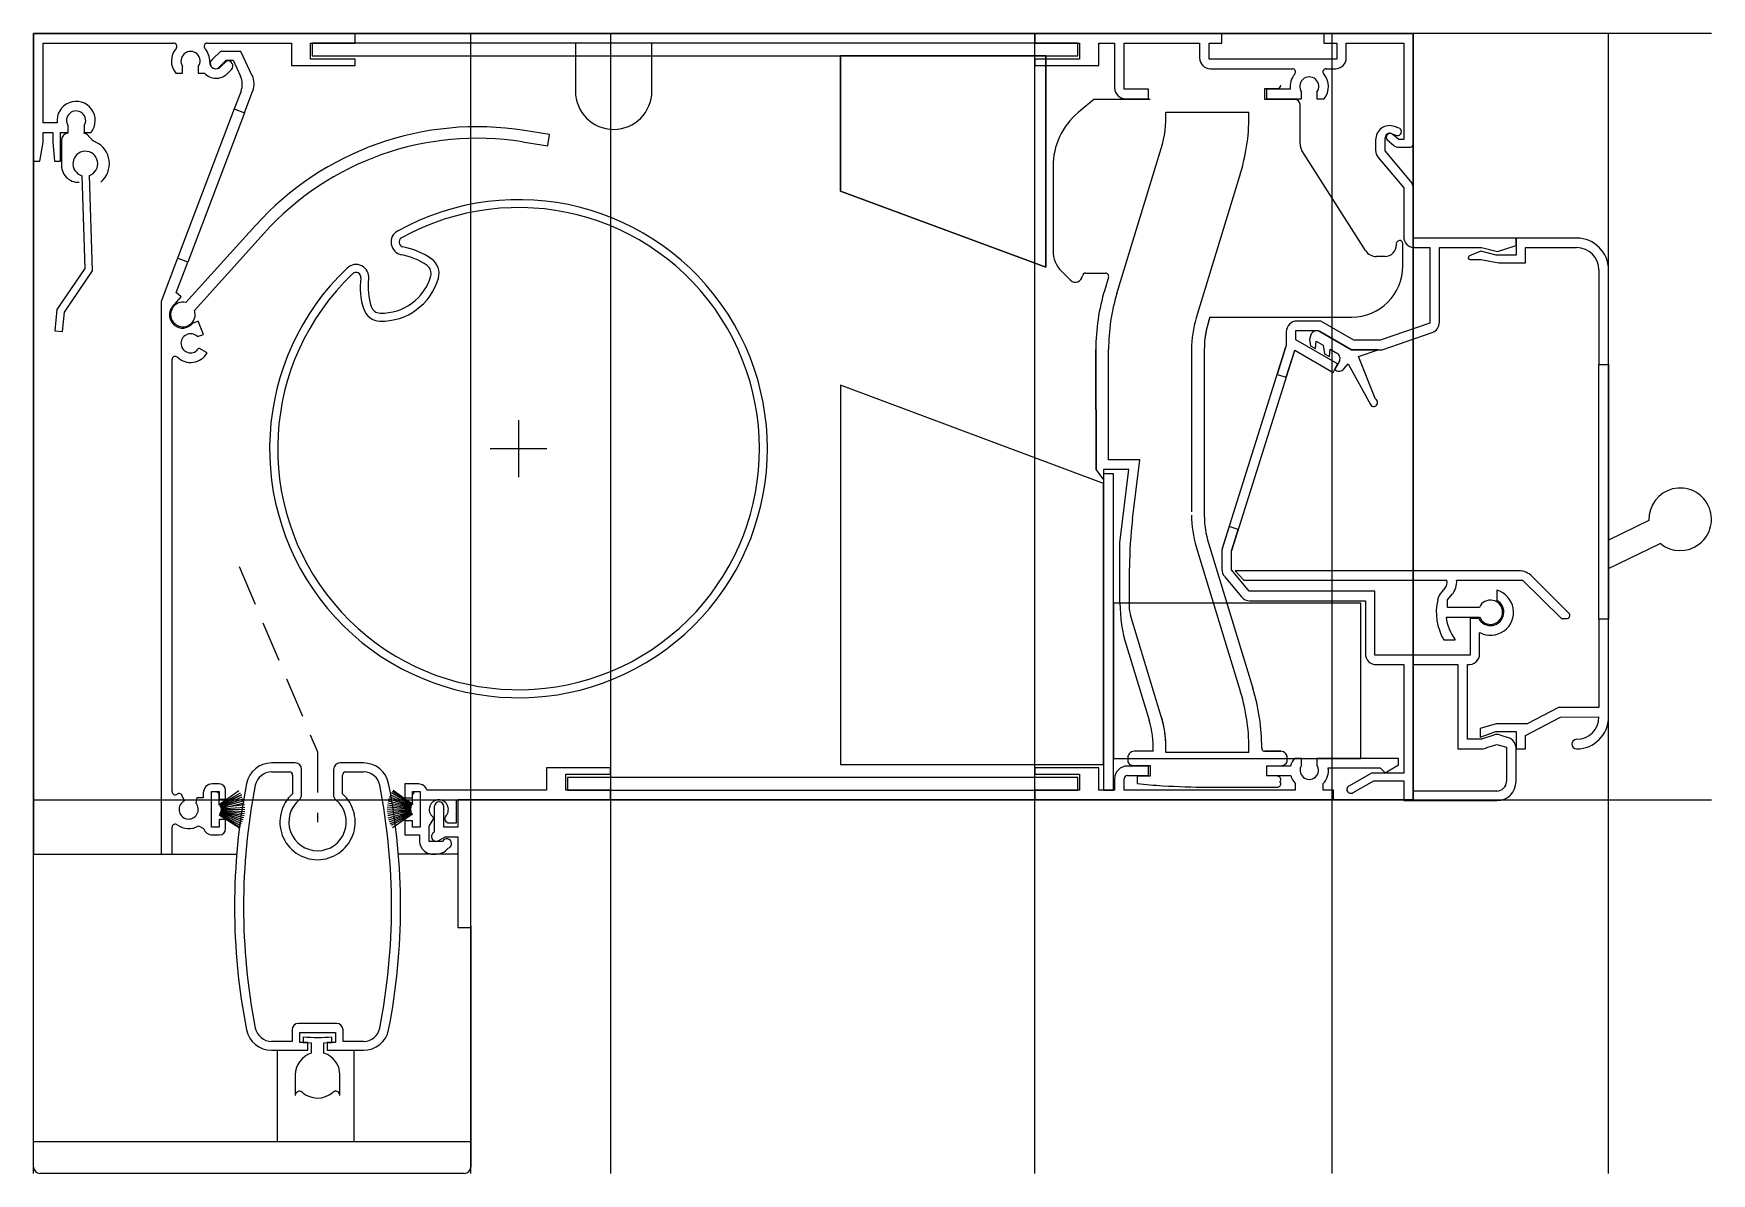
# Model space of a CAD drawing. Extents: x -68 to 194, y -58 to 120.
import ezdxf

# ---------------------------------------------------------------- set-up
doc = ezdxf.new("R2010")
doc.units = 0
doc.linetypes.add('HIDDEN', pattern=[9.525, 6.35, -3.175])
doc.layers.get('0').update_dxf_attribs({"linetype": 'CONTINUOUS'})

msp = doc.modelspace()

# ---------------------------------------------------------------- linework, layer by layer
at = {"linetype": 'CONTINUOUS'}
for p, q in [((-68.5, -58.5), (-68.5, 120)), ((194.42, 120), (-68.5, 120)), ((-18.1, 120), (-68.5, 120)), ((-68.5, 120), (-68.5, 100)), ((-68.5, -8.5), (-68.5, 120)), ((-68.5, 120), (147.7, 120)), ((147.7, 120), (-68.5, 120)), ((-68.5, 120), (-68.5, -8.5)), ((-67, 106), (-67, 118.5)), ((-67, 118.5), (-46.54, 118.5)), ((-41.26, 118.5), (-28.1, 118.5)), ((-28.1, 118.5), (-28.1, 115)), ((-25.1, 116), (-25.1, 118.5)), ((-25.1, 118.5), (-18.1, 118.5)), ((-24.85, 118.5), (-24.85, 116.5)), ((95.15, 118.5), (-24.85, 118.5)), ((-18.1, 118.5), (-18.1, 120)), ((0, -58.5), (0, 120)), ((16.4, 118.5), (16.4, 111)), ((21.9, 120), (21.9, -58.5)), ((28.4, 111), (28.4, 118.5)), ((88.4, -58.5), (88.4, 120)), ((117.7, 120), (88.4, 120)), ((88.4, 120), (88.4, 118.5)), ((88.4, 118.5), (95.4, 118.5)), ((95.15, 116.5), (95.15, 118.5)), ((95.4, 118.5), (95.4, 116)), ((98.4, 115), (98.4, 118.5)), ((98.4, 118.5), (100.9, 118.5)), ((100.9, 118.5), (100.9, 111.5)), ((102.4, 111.3), (102.4, 118.5)), ((102.4, 118.5), (114.2, 118.5)), ((114.2, 118.5), (114.2, 116.2)), ((115.7, 116), (115.7, 118.5)), ((115.7, 118.5), (117.7, 118.5)), ((117.7, 118.5), (117.7, 120)), ((147.7, 120), (133.7, 120)), ((133.7, 120), (133.7, 118.5)), ((133.7, 118.5), (135.7, 118.5)), ((135, -58.5), (135, 120)), ((135.7, 118.5), (135.7, 116)), ((137.2, 116.2), (137.2, 118.5)), ((137.2, 118.5), (146.2, 118.5)), ((146.2, 118.5), (146.2, 103.4)), ((147.7, 102.7), (147.7, 120)), ((147.7, 120), (147.7, 0)), ((147.7, 0), (147.7, 120)), ((178.3, -58.5), (178.3, 120)), ((-39.23, 117.2), (-40.47, 115.97)), ((-39.33, 114.83), (-38.32, 115.85)), ((-36, 117.2), (-39.23, 117.2)), ((-38.29, 115.7), (-39.19, 114.79)), ((-38.32, 115.85), (-37.24, 115.85)), ((-37.24, 115.85), (-36.07, 113.33)), ((-34.22, 113.39), (-36, 117.2)), ((-18.1, 116), (-25.1, 116)), ((-24.85, 116.5), (95.15, 116.5)), ((-18.1, 115), (-18.1, 116)), ((90.14, 116.5), (57.95, 116.5)), ((57.95, 116.5), (57.95, 95.33)), ((57.95, 95.33), (57.95, 116.5)), ((57.95, 116.5), (79.32, 116.5)), ((79.32, 116.5), (90.14, 116.5)), ((95.4, 116), (88.4, 116)), ((88.4, 116), (88.4, 115)), ((90.14, 83.4), (90.14, 116.5)), ((90.14, 116.5), (90.14, 83.4)), ((135.7, 116), (115.7, 116)), ((-46.22, 113.8), (-45.14, 113.8)), ((-45.14, 113.8), (-45.14, 114.86)), ((-42.69, 114.82), (-42.69, 113.8)), ((-42.69, 113.8), (-41.73, 113.8)), ((-38.13, 113.73), (-37.5, 114.36)), ((-28.1, 115), (-18.1, 115)), ((88.4, 115), (98.4, 115)), ((115.9, 114.5), (128.76, 114.5)), ((134.04, 114.5), (135.5, 114.5)), ((-35.98, 110.99), (-37.05, 108.19)), ((-35.46, 107.59), (-34.14, 111.06)), ((106.2, 111.3), (102.4, 111.3)), ((106.2, 109.8), (106.2, 111.3)), ((124.45, 109.7), (124.45, 111.4)), ((124.45, 111.4), (126.45, 111.4)), ((128.43, 111.3), (124.7, 111.3)), ((124.7, 111.3), (124.7, 109.8)), ((130.19, 109.8), (130.19, 110.82)), ((132.61, 110.82), (132.61, 109.8)), ((-37.05, 108.19), (-45.92, 84.82)), ((-37.05, 108.19), (-35.46, 107.59)), ((97.65, 109.7), (95.18, 107.62)), ((106.45, 109.7), (97.65, 109.7)), ((102.6, 109.8), (106.2, 109.8)), ((129.15, 109.7), (124.45, 109.7)), ((124.7, 109.8), (130.19, 109.8)), ((129.95, 102.75), (129.95, 108.9)), ((132.61, 109.8), (133.72, 109.8)), ((-64.8, 106), (-67, 106)), ((-63.06, 104.49), (-63.06, 105.53)), ((-60.57, 105.57), (-60.57, 104.49)), ((-35.46, 107.59), (-44.34, 84.22)), ((108.93, 107.7), (121.94, 107.7)), ((145.51, 105.17), (144.75, 105.45)), ((-67.5, 100), (-67, 103)), ((-67, 103), (-67, 104.5)), ((-67, 104.5), (-65.5, 104.5)), ((-65.5, 104.5), (-65.5, 103)), ((-65.5, 103), (-65.2, 100)), ((-64.3, 100), (-64.3, 104.49)), ((-64.3, 104.49), (-63.06, 104.49)), ((-64.12, 103.39), (-64.12, 99.62)), ((-60.57, 104.49), (-59.5, 104.49)), ((8.13, 103.04), (12.08, 102.41)), ((12.36, 104.19), (8.41, 104.82)), ((12.08, 102.41), (12.36, 104.19)), ((141.8, 103.38), (141.8, 101.7)), ((143.3, 101.63), (143.3, 103.7)), ((143.61, 103.34), (144.58, 102.53)), ((144.24, 104.36), (145.09, 104.05)), ((145.41, 103.4), (144.39, 104.26)), ((146.2, 103.4), (145.41, 103.4)), ((-68.5, 100), (-67.5, 100)), ((-65.2, 100), (-64.3, 100)), ((101.26, 79.29), (108.21, 102.01)), ((101.26, 79.29), (108.21, 102.01)), ((140.23, 86.02), (130.26, 101.67)), ((142.2, 100.61), (146.2, 95.84)), ((147.3, 96.86), (143.3, 101.63)), ((145.48, 102.2), (147.2, 102.2)), ((-60.92, 97.75), (-60.47, 83.21)), ((-59.26, 82.86), (-59.72, 97.79)), ((91.25, 99.2), (91.25, 85.96)), ((120.64, 98.21), (113.69, 75.49)), ((57.95, 95.33), (90.14, 83.4)), ((90.14, 83.4), (57.95, 95.33)), ((146.2, 95.84), (146.2, 88.18)), ((147.7, 87.98), (147.7, 95.76)), ((-33.71, 89.96), (-44.63, 77.87)), ((-43.29, 76.66), (-32.37, 88.76)), ((146.05, 83.6), (146.05, 86.98)), ((163.8, 87.98), (147.7, 87.98)), ((160.87, 85.85), (163.8, 86.83)), ((163.8, 86.83), (163.8, 87.98)), ((163.8, 87.98), (163.8, 85.28)), ((173.3, 87.98), (163.8, 87.98)), ((-45.92, 84.82), (-48.5, 78.04)), ((-46.15, 79.44), (-44.34, 84.22)), ((-44.34, 84.22), (-45.92, 84.82)), ((143.25, 85.1), (141.92, 85.1)), ((147.9, 86.48), (150.3, 86.48)), ((150.3, 86.48), (150.3, 74.65)), ((151.8, 74.79), (151.8, 86.48)), ((151.8, 86.48), (158.39, 86.48)), ((158.29, 85.91), (156.49, 85.17)), ((156.6, 84.6), (158.29, 84.6)), ((160.71, 85.28), (158.29, 85.91)), ((158.29, 84.6), (161.09, 84.08)), ((158.39, 86.48), (160.87, 85.85)), ((163.8, 85.28), (160.71, 85.28)), ((165.3, 84.08), (165.3, 86.48)), ((165.3, 86.48), (173.3, 86.48)), ((-60.47, 83.21), (-64.84, 76.79)), ((-63.67, 76.38), (-59.26, 82.86)), ((92.57, 82.78), (93.98, 81.37)), ((96.35, 82.5), (99.47, 82.5)), ((96.35, 82.5), (99.47, 82.5)), ((99.95, 81.85), (99.35, 79.87)), ((99.95, 81.85), (99.35, 79.87)), ((161.09, 84.08), (165.3, 84.08)), ((176.8, 82.98), (176.8, 68.19)), ((178.3, 68.19), (178.3, 82.98)), ((-45.39, 78.79), (-46.15, 79.44)), ((-64.84, 76.79), (-65.15, 73.45)), ((-63.95, 73.34), (-63.67, 76.38)), ((-48.5, 78.04), (-48.5, -8.5)), ((-46.75, 77.22), (-45.39, 78.79)), ((-42.72, 74.97), (-43.58, 74.62)), ((-41.88, 72.87), (-42.72, 74.97)), ((115.83, 75.6), (138.05, 75.6)), ((133.2, 74.98), (129.5, 74.98)), ((138.4, 71.98), (133.2, 74.98)), ((150.3, 74.65), (142.51, 71.98)), ((-65.15, 73.45), (-63.95, 73.34)), ((-42.83, 72.55), (-41.88, 72.87)), ((127.8, 71.17), (126.37, 66.63)), ((127.8, 73.28), (127.8, 71.17)), ((129.3, 72.04), (129.3, 73.48)), ((129.3, 73.48), (132.8, 73.48)), ((135.83, 68.27), (129.3, 72.04)), ((131.69, 72.97), (131.44, 72.1)), ((131.44, 72.1), (131.6, 71.12)), ((131.6, 71.12), (132.36, 70.68)), ((132.36, 70.68), (132.46, 71.83)), ((132.46, 71.83), (133.58, 71.18)), ((132.8, 73.48), (138, 70.48)), ((138, 70.48), (133.05, 73.34)), ((133.58, 71.18), (133.8, 69.85)), ((142.51, 71.98), (138.4, 71.98)), ((142.8, 70.48), (150.65, 73.19)), ((-46.8, 1.3), (-46.8, 68.95)), ((-41.3, 70), (-42.6, 70.75)), ((97.95, 70.52), (97.99, 51.69)), ((97.99, 51.69), (97.95, 70.52)), ((99.95, 53.25), (99.95, 70.52)), ((99.95, 53.25), (99.95, 70.52)), ((112.95, 70.52), (112.95, 45.13)), ((114.95, 70.52), (114.95, 44.57)), ((114.95, 70.52), (114.95, 44.57)), ((117.78, 39.43), (127.72, 70.92)), ((129.06, 70.17), (119.21, 38.98)), ((127.8, 66.18), (129.13, 70.4)), ((129.13, 70.4), (135.14, 66.93)), ((133.8, 69.85), (134.56, 69.41)), ((134.56, 69.41), (134.66, 70.56)), ((134.66, 70.56), (135.72, 69.95)), ((136.08, 68.58), (135.39, 67.39)), ((138, 70.48), (142.8, 70.48)), ((142.21, 70.48), (138, 70.48)), ((139.1, 69.41), (142.21, 70.48)), ((141.79, 62.75), (139.1, 69.41)), ((126.37, 66.63), (127.8, 66.18)), ((135.14, 66.93), (135.83, 68.27)), ((136.82, 67.5), (137.48, 68.27)), ((137.48, 68.27), (141, 61.92)), ((176.8, 68.19), (178.3, 68.19)), ((176.8, 28.3), (176.8, 68.19)), ((178.3, 68.19), (178.3, 28.3)), ((57.95, 64.92), (57.95, 5.53)), ((99.16, 49.55), (57.95, 64.92)), ((99.16, 49.55), (57.95, 64.92)), ((57.95, 64.92), (57.95, 5.53)), ((7.5, 59.45), (7.5, 50.55)), ((3.05, 55), (11.95, 55)), ((104.85, 53.25), (99.95, 53.25)), ((104.85, 53.25), (99.95, 53.25)), ((103.71, 43.96), (104.85, 53.25)), ((97.99, 51.69), (99.16, 50.14)), ((103.15, 51.75), (99.16, 51.75)), ((99.16, 51.75), (99.16, 50.14)), ((100.7, 51.06), (99.16, 51.06)), ((99.16, 51.06), (99.16, 1.5)), ((100.7, 1.5), (100.7, 51.06)), ((100.7, 1.5), (100.7, 51.06)), ((101.74, 40.26), (103.15, 51.75)), ((99.16, 5.53), (99.16, 49.55)), ((99.16, 5.53), (99.16, 49.55)), ((118.84, 42.79), (117.7, 39.18)), ((120.27, 42.34), (118.84, 42.79)), ((119.21, 38.98), (120.27, 42.34)), ((184.62, 43.76), (178.3, 40.68)), ((101.74, 30.83), (101.74, 40.26)), ((113.69, 39.6), (120.64, 16.88)), ((115.61, 40.19), (122.55, 17.47)), ((115.61, 40.19), (122.55, 17.47)), ((178.3, 36.23), (186.37, 40.17)), ((117.7, 39.18), (117.7, 36.09)), ((119.2, 36.02), (119.21, 38.98)), ((103.24, 29.78), (103.24, 36.35)), ((118.1, 35), (120.79, 31.79)), ((122, 32.68), (119.2, 36.02)), ((164.2, 35.88), (119.77, 35.88)), ((119.77, 35.88), (121.15, 34.38)), ((121.15, 34.38), (152.98, 34.38)), ((154.49, 34.38), (164.81, 34.38)), ((164.81, 34.38), (170.91, 28.38)), ((172.09, 29.23), (166.32, 35)), ((141.7, 32.68), (122, 32.68)), ((141.7, 22.68), (141.7, 32.68)), ((152.65, 33.16), (152.15, 32.57)), ((153.08, 31.35), (153.8, 32.2)), ((160.8, 32.84), (160.8, 31.23)), ((100.7, 30.78), (100.7, 6.5)), ((139.46, 30.78), (100.7, 30.78)), ((139.46, 30.78), (100.7, 30.78)), ((100.7, 30.78), (100.7, 6.5)), ((122.09, 31.18), (140.2, 31.18)), ((139.46, 6.5), (139.46, 30.78)), ((139.46, 6.5), (139.46, 30.78)), ((140.2, 31.18), (140.2, 22.88)), ((153.08, 30.13), (153.08, 31.35)), ((158.05, 30.13), (153.08, 30.13)), ((108.21, 13.08), (103.37, 28.9)), ((108.21, 13.08), (103.37, 28.9)), ((152.84, 28.63), (158.05, 28.63)), ((157.95, 28.38), (156.6, 28.38)), ((156.6, 28.38), (156.6, 22.68)), ((170.91, 28.38), (171.74, 28.38)), ((178.3, 28.3), (176.8, 28.3)), ((176.8, 28.3), (176.8, 14.48)), ((178.3, 12.98), (178.3, 28.3)), ((102.74, 24.11), (106.29, 12.5)), ((152.47, 25.08), (154.28, 25.08)), ((158.1, 22.88), (158.1, 26.21)), ((156.6, 22.68), (141.7, 22.68)), ((141.9, 21.18), (146.2, 21.18)), ((146.2, 21.18), (146.2, 4.18)), ((147.7, 1.38), (147.7, 21.18)), ((147.7, 21.18), (154.7, 21.18)), ((154.7, 21.18), (154.7, 7.98)), ((156.2, 9.48), (156.2, 21.19)), ((170.48, 14.48), (165.53, 11.88)), ((176.8, 14.48), (170.48, 14.48)), ((160.68, 11.88), (158.16, 11.19)), ((158.16, 11.19), (158.16, 9.84)), ((158.16, 9.84), (160.65, 10.68)), ((160.65, 10.68), (163.8, 10.68)), ((165.53, 11.88), (160.68, 11.88)), ((163.8, 10.68), (163.8, 7.98)), ((165.3, 10.09), (170.76, 12.96)), ((170.76, 12.96), (176.8, 12.98)), ((154.7, 7.98), (158.4, 7.98)), ((158.4, 9.48), (156.2, 9.48)), ((160.3, 10.12), (158.4, 9.48)), ((159.25, 8.21), (160.79, 8.65)), ((160.79, 8.65), (162.3, 8.27)), ((162.95, 9.59), (161.3, 10.12)), ((162.3, 8.27), (162.3, 2.88)), ((163.8, 2.88), (163.8, 8.12)), ((163.8, 7.98), (165.3, 7.98)), ((165.3, 7.98), (165.3, 10.09)), ((-27.5, 5.78), (-31.2, 5.78)), ((-16.8, 5.78), (-20.5, 5.78)), ((57.95, 5.53), (99.16, 5.53)), ((57.95, 5.53), (99.16, 5.53)), ((100.7, 6.5), (139.46, 6.5)), ((100.7, 6.5), (139.46, 6.5)), ((106.2, 5.3), (102.9, 5.3)), ((103.75, 5.4), (106.45, 5.4)), ((106.94, 7.6), (103.95, 7.6)), ((106.2, 3.8), (106.2, 5.3)), ((106.45, 5.4), (106.45, 3.7)), ((121.94, 7.4), (108.93, 7.4)), ((124.45, 7.6), (126.95, 7.6)), ((126.95, 7.6), (124.45, 7.6)), ((128.48, 5.3), (124.7, 5.3)), ((124.7, 5.3), (124.7, 3.8)), ((130.19, 6.5), (129.08, 6.5)), ((130.19, 5.46), (130.19, 6.5)), ((132.61, 6.5), (132.61, 5.46)), ((145.4, 6.5), (132.61, 6.5)), ((143.27, 4.25), (145.4, 5.48)), ((145.4, 5.48), (145.4, 6.5)), ((-31.2, 4.38), (-28.4, 4.38)), ((-27.9, 3.88), (-27.9, 0.96)), ((-26.5, 0.78), (-26.5, 4.78)), ((-21.5, 4.78), (-21.5, 0.78)), ((-20.1, 0.96), (-20.1, 3.88)), ((-19.6, 4.38), (-16.8, 4.38)), ((11.9, 5), (11.9, 1.5)), ((21.9, 5), (11.9, 5)), ((14.9, 1.5), (14.9, 4)), ((14.9, 4), (21.9, 4)), ((95.15, 3.5), (15.15, 3.5)), ((15.15, 3.5), (15.15, 1.5)), ((21.9, 4), (21.9, 5)), ((98.4, 5), (88.4, 5)), ((88.4, 5), (88.4, 4)), ((88.4, 4), (95.4, 4)), ((95.15, 1.5), (95.15, 3.5)), ((95.4, 4), (95.4, 1.5)), ((98.4, 1.5), (98.4, 5)), ((100.9, 3.3), (100.9, 1.5)), ((102.4, 1.5), (102.4, 3.3)), ((102.9, 3.8), (106.2, 3.8)), ((106.45, 3.7), (104.45, 3.7)), ((104.45, 3.7), (104.45, 2.54)), ((124.7, 3.8), (128.51, 3.8)), ((134.37, 5), (142.52, 5)), ((141.13, 4.18), (137.7, 2.2)), ((138.3, 1.16), (141.51, 2.98)), ((146.2, 4.18), (141.13, 4.18)), ((141.51, 2.98), (146.2, 2.98)), ((142.52, 5), (143.27, 4.25)), ((146.2, 2.98), (146.2, -0.12)), ((-68.5, 0), (194.42, 0)), ((-44.83, -0.14), (-45.24, 0.72)), ((-42.94, 0.3), (-43.08, -0.5)), ((-41.9, 0.3), (-42.94, 0.3)), ((-41.9, 1.1), (-41.9, 0.3)), ((-40.6, -4.3), (-40.6, 1.3)), ((-40.6, 1.3), (-39.4, 1.3)), ((-39.4, 2.5), (-40.5, 2.5)), ((-39.4, -0.72), (-36.34, 1.48)), ((-39.4, 1.3), (-39.4, 0.1)), ((-35.93, 0.79), (-39.4, -0.82)), ((-39.4, -0.82), (-39.4, 0.75)), ((-39.4, 0.1), (-38.4, 0.1)), ((-39.35, -0.8), (-36.09, 1.09)), ((-39.31, -0.88), (-35.93, 0.79)), ((-39.26, -1), (-35.8, 0.49)), ((-39.24, -1.05), (-35.68, 0.18)), ((-38.4, 0.1), (-38.4, 1.5)), ((-9.26, -1.05), (-12.82, 0.18)), ((-9.24, -1), (-12.7, 0.49)), ((-9.19, -0.88), (-12.57, 0.79)), ((-12.41, 1.09), (-9.07, -0.68)), ((-9.15, -0.8), (-12.41, 1.09)), ((-9.07, -0.68), (-12.26, 1.33)), ((-9.1, -0.72), (-12.16, 1.48)), ((-8.19, 2.5), (-10.3, 2.5)), ((-10.3, 2.5), (-10.3, 0.3)), ((-10.3, 0.3), (-9.1, 0.3)), ((-9.1, 0.3), (-9.1, 1.3)), ((-9.1, 1.3), (-7.9, 1.3)), ((-9.1, -0.72), (-9.1, 0.75)), ((-7.9, 1.3), (-7.9, -4.3)), ((11.9, 1.5), (-6.85, 1.5)), ((-2.2, -3.6), (-2.2, 0)), ((-2.2, 0), (21.9, 0)), ((0, 0), (-2, 0)), ((-2, 0), (-2, -4.3)), ((0, -20), (0, 0)), ((147.7, 0), (0, 0)), ((0, 0), (147.7, 0)), ((21.9, 1.5), (14.9, 1.5)), ((15.15, 1.5), (95.15, 1.5)), ((21.9, 0), (21.9, 1.5)), ((95.4, 1.5), (88.4, 1.5)), ((88.4, 1.5), (88.4, 0)), ((88.4, 0), (135.2, 0)), ((100.9, 1.5), (98.4, 1.5)), ((99.16, 1.5), (100.7, 1.5)), ((129.19, 1.5), (102.4, 1.5)), ((115.45, 2), (126.45, 2)), ((129.19, 2.57), (129.19, 1.5)), ((133.6, 1.5), (133.6, 2.56)), ((135.2, 1.5), (133.6, 1.5)), ((135.2, 0), (135.2, 1.5)), ((160.8, 1.38), (147.7, 1.38)), ((-39.4, -2.34), (-36.25, -4.36)), ((-39.36, -2.21), (-36.06, -4.03)), ((-36.23, -4.31), (-39.36, -2.21)), ((-35.9, -3.73), (-39.29, -2.08)), ((-35.77, -3.42), (-39.26, -2)), ((-35.66, -3.11), (-39.23, -1.91)), ((-39.22, -1.14), (-35.58, -0.14)), ((-39.2, -1.78), (-35.49, -2.46)), ((-35.56, -2.79), (-39.2, -1.82)), ((-35.45, -0.8), (-39.19, -1.27)), ((-39.18, -1.69), (-35.44, -2.13)), ((-39.17, -1.36), (-35.5, -0.47)), ((-39.17, -1.41), (-35.41, -1.13)), ((-39.17, -1.5), (-35.4, -1.46)), ((-39.17, -1.6), (-35.41, -1.8)), ((-9.33, -1.5), (-13.1, -1.46)), ((-9.33, -1.41), (-13.09, -1.13)), ((-9.33, -1.6), (-13.09, -1.8)), ((-9.32, -1.69), (-13.06, -2.13)), ((-13.05, -0.8), (-9.31, -1.27)), ((-13.01, -2.46), (-9.32, -1.69)), ((-9.3, -1.78), (-13.01, -2.46)), ((-13, -0.47), (-9.28, -1.14)), ((-12.94, -2.79), (-9.3, -1.82)), ((-12.92, -0.14), (-9.26, -1.05)), ((-12.84, -3.11), (-9.27, -1.91)), ((-12.73, -3.42), (-9.24, -2)), ((-12.73, -3.42), (-9.24, -2)), ((-12.6, -3.73), (-9.21, -2.08)), ((-9.14, -2.21), (-12.44, -4.03)), ((-12.27, -4.31), (-9.14, -2.21)), ((-5.7, -1.05), (-5.7, -5.04)), ((-4.2, -4.3), (-4.2, -1.05)), ((146.2, -0.12), (160.8, -0.12)), ((-46.8, -8.5), (-46.8, -4.3)), ((-42.67, -4.08), (-41.85, -4.49)), ((-39.4, -4.3), (-40.6, -4.3)), ((-38.4, -3.1), (-39.4, -3.1)), ((-39.4, -3.1), (-39.4, -4.3)), ((-38.4, -4.5), (-38.4, -3.1)), ((-9.1, -3.3), (-10.3, -3.3)), ((-10.3, -3.3), (-10.3, -5.5)), ((-9.1, -4.3), (-9.1, -3.3)), ((-7.9, -4.3), (-9.1, -4.3)), ((-6.5, -4.1), (-5.75, -2.8)), ((-6.5, -6.5), (-6.5, -4.1)), ((-2, -4.3), (-4.2, -4.3)), ((-3.41, -3.6), (-2.2, -3.6)), ((-40.5, -5.5), (-39.4, -5.5)), ((-10.3, -5.5), (-8, -5.5)), ((-8, -5.5), (-8, -6.5)), ((-4.41, -6.5), (-6.5, -6.5)), ((-5.09, -6.41), (-3.99, -5.8)), ((-3.99, -5.8), (-2, -5.8)), ((-2, -5.8), (-2, -20)), ((-68.5, -57.5), (-68.5, -8.5)), ((-68.5, -8.5), (-36.66, -8.5)), ((-48.5, -8.5), (-46.8, -8.5)), ((-2, -8.5), (-11.34, -8.5)), ((-2, -20), (0, -20)), ((0, -19.8), (0, -57.5)), ((-28, -36.02), (-28, -37.82)), ((-21, -35.02), (-27, -35.02)), ((-26.8, -38.02), (-26.8, -36.42)), ((-26.8, -36.42), (-21.2, -36.42)), ((-21.2, -36.42), (-21.2, -38.02)), ((-20, -37.82), (-20, -36.02)), ((-28, -37.82), (-31.2, -37.82)), ((-31.2, -39.22), (-25.5, -39.22)), ((-30.25, -53.5), (-30.25, -39.22)), ((-25.5, -38.02), (-26.8, -38.02)), ((-26.24, -37.1), (-26.24, -38.02)), ((-26.24, -38.02), (-24.99, -38.06)), ((-25.5, -39.22), (-25.5, -38.02)), ((-24.99, -38.06), (-24.99, -39.69)), ((-22.99, -38.06), (-21.74, -38.02)), ((-22.99, -39.69), (-22.99, -38.06)), ((-21.2, -38.02), (-22.51, -38.02)), ((-22.51, -38.02), (-22.51, -39.22)), ((-22.51, -39.22), (-16.8, -39.22)), ((-21.74, -38.02), (-21.74, -37.1)), ((-16.8, -37.82), (-20, -37.82)), ((-18.25, -53.5), (-18.25, -39.22)), ((-27.49, -43.05), (-27.49, -46.3)), ((-20.49, -46.3), (-20.49, -43.05)), ((-68.5, -53.5), (0, -53.5)), ((-1, -58.5), (-67.5, -58.5))]:
    msp.add_line(p, q, dxfattribs=at)
at = {"linetype": 'HIDDEN'}
for p, q in [((-36.26, 36.52), (-24, 7.5)), ((-24, 7.5), (-24, -3.47))]:
    msp.add_line(p, q, dxfattribs=at)
at = {"linetype": 'CONTINUOUS'}
for centre, radius, start, end in [((-46.54, 118), 0.5, 318.6972, 90.5024), ((-41.26, 118), 0.5, 89.4976, 221.3028), ((-43.9, 115.7), 3, 138.9403, 219.2833), ((-43.9, 115.71), 1.5, 323.8279, 214.3013), ((-43.9, 115.69), 3, 357.2645, 41.2192), ((-39.99, 115.31), 0.816, 126.0214, 323.9786), ((-38.06, 114.93), 0.8, 314.0604, 106.9828), ((115.9, 116.2), 1.7, 180, 270), ((135.5, 116.2), 1.7, 270, 0), ((-39.9, 115.5), 2.5, 222.8203, 314.9518), ((-39.9, 115.49), 1, 176.7055, 315.3695), ((-38.79, 112.05), 3, 339.2302, 25.175), ((-36.94, 112.13), 3, 339.1014, 24.8315), ((131.4, 111.7), 3, 138.9708, 187.6751), ((128.76, 114), 0.5, 318.6972, 90.5024), ((131.4, 111.71), 1.5, 323.7715, 216.2285), ((134.04, 114), 0.5, 89.4976, 221.3028), ((131.4, 111.7), 3, 320.7167, 41.0597), ((22.4, 111), 6, 180, 0), ((102.6, 111.5), 1.7, 180, 270), ((126.45, 111.9), 0.5, 270, 0), ((-61.82, 106.39), 3, 320.803, 187.3919), ((-61.83, 106.39), 1.5, 327.0301, 214.8106), ((129.15, 108.9), 0.8, 0, 90), ((1.03, 58.61), 46.8, 80.9312, 137.9346), ((102.25, 99.19), 11, 129.9955, 179.9633), ((91.95, 106.96), 17, 343.0767, 2.4998), ((91.95, 106.97), 30, 343.0136, 1.386), ((144, 103.38), 2.2, 70.0677, 180.0466), ((145.26, 104.63), 0.6, 254.0285, 64.8594), ((-63.12, 103.39), 1, 90, 180), ((-60.69, 103.39), 1, 34.0557, 90.0863), ((-57.63, 105.47), 2.7, 214.1417, 244.9159), ((-60.37, 99.63), 3.75, 309.6122, 64.7277), ((1.03, 58.6), 45, 80.9226, 137.9219), ((131.95, 102.74), 2, 179.7014, 212.3295), ((144, 103.7), 0.7, 69.9486, 180.1989), ((144.08, 103.73), 0.613, 60.0705, 219.3452), ((147.2, 102.7), 0.5, 270, 0), ((-60.38, 99.62), 1.95, 289.8397, 253.9786), ((143.5, 101.71), 1.7, 180.1839, 220.1196), ((145.48, 103.6), 1.4, 229.8433, 269.8841), ((-61.48, 99.36), 2.65, 174.3171, 272.4444), ((146, 95.76), 1.7, 359.8467, 40.1195), ((7.49, 54.99), 39, 133.5034, 119.0671), ((7.5, 55), 37.75, 133.5253, 119.0797), ((-10.48, 87.34), 2, 119.3749, 259.5999), ((-10.48, 87.34), 0.75, 119.4667, 259.3243), ((143.25, 86.9), 1.8, 269.9567, 2.2287), ((145.55, 87.08), 0.51, 349.2083, 191.9375), ((147.9, 88.18), 1.7, 180, 270), ((173.3, 82.98), 5, 0, 90), ((-12.63, 75.53), 10, 54.5803, 79.714), ((-12.65, 75.53), 11.25, 54.4744, 79.6199), ((-7.71, 82.45), 2.75, 344.3475, 54.4722), ((95.75, 85.96), 4.5, 180.0504, 225.0357), ((141.91, 87.1), 2, 212.6833, 270.1909), ((156.62, 84.9), 0.3, 115.5638, 266.2818), ((173.3, 82.98), 3.5, 0, 90), ((-17.97, 81.84), 2, 352.5615, 133.9011), ((-17.97, 81.84), 0.75, 352.6864, 134.545), ((-6.07, 80.33), 11.25, 172.8021, 197.9677), ((-6.07, 80.34), 10, 172.8487, 197.9695), ((-13.96, 84.22), 9.25, 268.3523, 344.2799), ((-13.96, 84.22), 8, 268.2886, 344.2879), ((-7.7, 82.46), 1.5, 344.133, 54.4158), ((94.76, 82.15), 1.1, 225.1687, 354.2554), ((96.35, 82), 0.5, 89.8164, 175.4117), ((99.47, 82), 0.5, 342.5413, 90.3476), ((138.05, 83.6), 8, 270, 0), ((129.95, 70.51), 32, 162.9893, 179.9792), ((129.95, 70.51), 32, 162.9893, 179.9792), ((129.95, 70.52), 30, 163.0056, 180.0032), ((129.95, 70.52), 30, 163.0056, 180.0032), ((-45.15, 75.93), 2.05, 141.1053, 320.1783), ((-45.1, 76.01), 1.92, 75.964, 19.8729), ((-14.16, 77.72), 2.75, 198.2028, 268.4918), ((-14.16, 77.72), 1.5, 198.2335, 268.2929), ((129.95, 70.53), 17, 163.0325, 180.03), ((130.1, 70.51), 15.15, 160.3755, 179.969), ((130.1, 70.5), 15.15, 161.7747, 179.9311), ((129.5, 73.28), 1.7, 90, 180), ((150.1, 74.8), 1.7, 288.8757, 359.7109), ((-43.9, 71.5), 1.5, 44.5018, 330.0616), ((132.56, 72.47), 1, 60.4128, 150.0261), ((-46.3, 68.95), 0.5, 47.1545, 180.3902), ((-43.9, 71.5), 3, 226.5915, 330.0129), ((135.22, 69.09), 1, 329.6299, 59.8161), ((136.05, 68.14), 1, 228.5821, 320.2153), ((141.52, 62.21), 0.6, 209.1384, 63.6905), ((189.52, 43.93), 4.9, 230.0376, 181.9377), ((165.74, 36.31), 62.5, 172.9689, 179.9628), ((129.95, 44.56), 17, 179.97, 196.9675), ((129.95, 44.59), 15, 180.0785, 197.0598), ((129.95, 44.59), 15, 180.0785, 197.0598), ((119.4, 36.1), 1.7, 180.1839, 220.1196), ((151.5, 34.13), 1.5, 319.9487, 9.7797), ((151.5, 34.13), 3, 320.035, 4.8385), ((164.2, 32.88), 3, 44.9643, 89.9496), ((122.09, 32.88), 1.7, 219.8793, 269.8458), ((154.44, 30.63), 3, 139.7606, 166.7432), ((159.81, 29.38), 3.6, 241.7016, 73.9821), ((124.74, 30.82), 23, 179.9706, 196.9575), ((106.24, 29.77), 3, 179.8774, 196.9294), ((159.8, 29.39), 8.5, 166.8614, 210.4515), ((159.79, 29.39), 2.1, 208.6673, 61.3327), ((159.8, 29.38), 1.9, 203.2496, 156.7504), ((171.73, 28.88), 0.5, 270.8048, 44.4349), ((159.8, 29.39), 7, 186.1982, 217.96), ((141.9, 22.88), 1.7, 180, 270), ((156.4, 22.88), 1.7, 263.2436, 0.0609), ((91.95, 8.12), 30, 358.6317, 16.985), ((91.95, 8.11), 32, 0.0029, 17.0107), ((91.95, 8.11), 32, 0.0029, 17.0107), ((91.95, 8.1), 15, 358.0728, 17.0399), ((91.95, 8.12), 17, 359.97, 16.9675), ((91.95, 8.13), 17, 357.5298, 16.9189), ((173.3, 12.98), 3.5, 270, 0), ((173.3, 12.98), 5, 270, 0), ((124.45, 8.1), 0.5, 178.854, 270.0115), ((158.4, 9.68), 1.7, 270.1308, 300.1512), ((160.8, 9.25), 1, 60, 120), ((162.1, 8.12), 1.7, 0.0756, 60.0001), ((173.3, 8.73), 0.75, 90, 270), ((-31.2, 1.78), 4, 89.9311, 168.9013), ((-27.5, 4.78), 1, 0, 90), ((-20.5, 4.78), 1, 90, 180), ((-16.8, 1.78), 4, 11.0987, 90.0689), ((102.9, 3.3), 2, 90, 180), ((103.95, 6.6), 1, 89.742, 192.7096), ((103.75, 6.2), 0.8, 166.9971, 270.0367), ((126.96, 6.6), 1, 354.2601, 90.2873), ((126.95, 6.6), 1, 347.2904, 90.258), ((127.15, 6.2), 0.8, 269.9633, 13.0029), ((131.4, 4.59), 3, 140.514, 166.3559), ((131.4, 4.66), 1.45, 146.562, 33.438), ((-31.2, 1.78), 2.6, 90.0324, 168.9125), ((-28.4, 3.88), 0.5, 0, 90), ((-19.6, 3.88), 0.5, 90, 180), ((-16.8, 1.78), 2.6, 11.0875, 89.9676), ((102.9, 3.3), 0.5, 90, 180), ((126.45, 3.2), 0.5, 315.5716, 90.3366), ((126.45, 2.5), 0.5, 269.6634, 44.4284), ((131.4, 4.6), 3, 195.3889, 222.4828), ((131.4, 4.6), 3, 317.2441, 7.7272), ((160.8, 2.88), 3, 270, 0), ((160.8, 2.88), 1.5, 270, 0), ((-46.3, 1.3), 0.5, 180, 306.8699), ((-45.69, 0.51), 0.5, 25.0975, 126.4708), ((-40.5, 1.1), 1.4, 90, 180), ((-39.9, 0.75), 0.5, 0, 90), ((-39.4, 1.5), 1, 0, 90), ((62.99, -16.73), 100, 168.8867, 191.1133), ((63, -16.73), 98.6, 168.8868, 191.1132), ((-24, -3.47), 5.9, 131.3775, 48.6225), ((-24, -3.46), 4.5, 129.4612, 50.5388), ((-27.5, 0.78), 1, 309.7917, 0.093), ((-20.5, 0.78), 1, 179.907, 230.2083), ((-111, -16.73), 98.6, 348.8868, 11.1132), ((-110.99, -16.73), 100, 348.8867, 11.1133), ((-8.6, 0.75), 0.5, 90, 180), ((-8.19, 1.1), 1.4, 16.6015, 89.9328), ((115.26, 112.52), 110.51, 264.3858, 266.4664), ((115.42, 112.51), 110.51, 266.384, 270.0157), ((137.9, 1.63), 0.61, 109.5956, 310.3677), ((-44.2, -1.5), 1.5, 114.9273, 41.8239), ((-5, -1.5), 1.5, 317.7271, 239.9966), ((-4.95, -1.05), 0.75, 0, 180), ((-3.41, -2.95), 0.65, 137.3961, 270.1381), ((-46.3, -4.3), 0.5, 53.1301, 180), ((-44.2, -1.5), 3, 233.1394, 300.6725), ((-40.51, -4.1), 1.4, 196.1745, 270.2216), ((-39.4, -4.5), 1, 270, 0), ((-5.41, -5.73), 0.75, 112.7933, 295.2093), ((-6, -6.5), 2, 180.0867, 277.4697), ((-5.46, -6), 2.5, 263.5724, 321.2654), ((-3.75, -6.85), 0.75, 288.3091, 152.3572), ((-31.21, -35.22), 4, 191.2446, 270.0972), ((-31.2, -35.22), 2.6, 191.3121, 270.0112), ((-27, -36.02), 1, 90, 180), ((-21, -36.02), 1, 0, 90), ((-16.8, -35.22), 2.6, 269.9888, 348.6879), ((-16.79, -35.22), 4, 269.9028, 348.7554), ((-23.99, -12.2), 25, 264.8364, 275.1636), ((-23.99, -43.04), 3.5, 106.6015, 180.0965), ((-23.99, -43.04), 3.5, 359.9035, 73.3985), ((-26.82, -46.3), 0.67, 52.2701, 180.0081), ((-23.99, -43.05), 3.64, 228.3574, 310.444), ((-21.16, -46.3), 0.67, 359.7853, 134.5474), ((-67.5, -57.5), 1, 180, 270), ((-1, -57.5), 1, 270, 0)]:
    msp.add_arc(centre, radius, start, end, dxfattribs=at)

doc.saveas('drawing.dxf')
